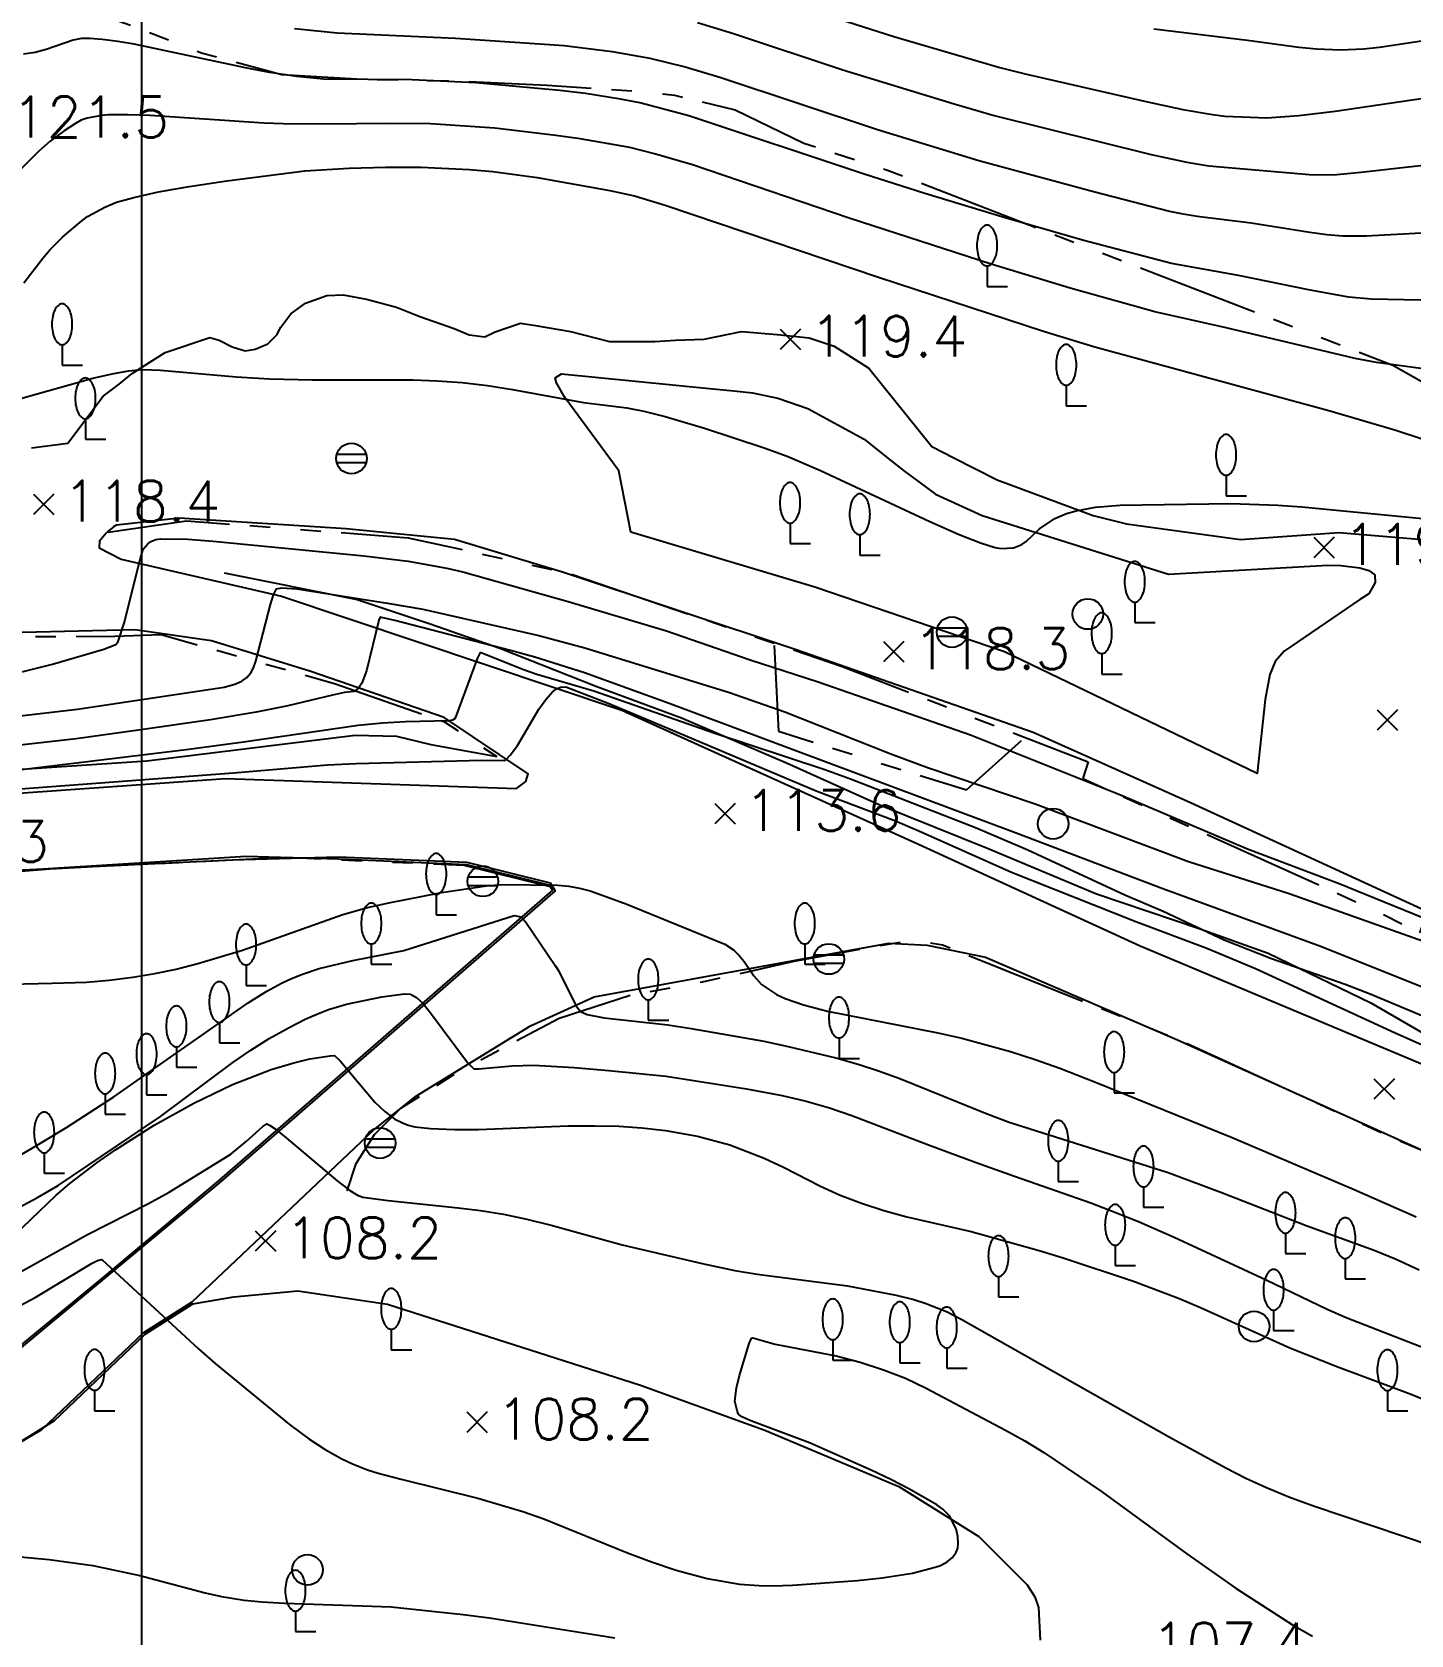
# Model space of a CAD drawing. Extents: x 199116 to 199565, y 548943 to 549516.
# Drawn here: x 199394.6 to 199462.2, y 549302.6 to 549381.2 of the extents above; entities that cross this region are included whole.
import ezdxf

# ---------------------------------------------------------------- set-up
doc = ezdxf.new("R2010")
doc.units = 0
doc.header["$MEASUREMENT"] = 0
doc.linetypes.add('ANYANG1', pattern=[11.5, 6, -1, 1, -1.5, 1, -1])
for name, color, linetype in [('A0013118', 1, 'CONTINUOUS'), ('B0024122', 7, 'CONTINUOUS'), ('B0024126', 7, 'ANYANG1'), ('C0226232', 7, 'CONTINUOUS'), ('D0015222', 3, 'CONTINUOUS'), ('D0036351', 3, 'CONTINUOUS'), ('F0017111', 30, 'CONTINUOUS'), ('F0017114', 7, 'CONTINUOUS'), ('F0027132', 7, 'CONTINUOUS'), ('F0027217', 7, 'CONTINUOUS'), ('F0047224', 7, 'CONTINUOUS'), ('H0037335', 7, 'CONTINUOUS')]:
    doc.layers.add(name, color=color, linetype=linetype)
doc.styles.add('HIST', font='romans.shx', dxfattribs={"bigfont": 'ngsw.shx'})

# ---------------------------------------------------------------- blocks, each defined once
blk = doc.blocks.new('F0027217')
at = {"layer": 'F0027217'}
for points in [[(0.5, 0.5), (-0.5, -0.5)], [(-0.5, 0.5), (0.5, -0.5)]]:
    blk.add_lwpolyline(points, dxfattribs=at)
blk = doc.blocks.new('C0226232')
at = {"layer": 'C0226232'}
for points in [[(-0.72, 0.211), (0.72, 0.211)], [(-0.722, -0.202), (0.722, -0.202)]]:
    blk.add_lwpolyline(points, dxfattribs=at)
blk.add_circle((0, 0), 0.75, dxfattribs=at)
blk = doc.blocks.new('D0015222')
at = {"layer": 'D0015222'}
blk.add_circle((0, 0), 0.75, dxfattribs=at)
blk = doc.blocks.new('D0036351')
at = {"layer": 'D0036351'}
blk.add_lwpolyline([(0, 3, 0.175), (-0.169, 2.939, 0.104), (-0.354, 2.707, 0.065), (-0.459, 2.404, 0.051), (-0.5, 2, 0.051), (-0.459, 1.596, 0.065), (-0.354, 1.293, 0.104), (-0.169, 1.061, 0.175), (0, 1, 0.175), (0.169, 1.061, 0.104), (0.354, 1.293, 0.065), (0.459, 1.596, 0.051), (0.5, 2, 0.051), (0.459, 2.404, 0.065), (0.354, 2.707, 0.104), (0.169, 2.939, 0.175)], format="xyb", close=True, dxfattribs=at)
for points in [[(0, 1), (0, 0)], [(0, 0), (1, 0)]]:
    blk.add_lwpolyline(points, dxfattribs=at)

msp = doc.modelspace()

# ---------------------------------------------------------------- linework, layer by layer
at = {"layer": 'A0013118', "flags": 128}
for points in [[(199394.602, 549360.817), (199396.384, 549361.043), (199398.13, 549363.348), (199398.899, 549363.933), (199399.546, 549364.465), (199400.412, 549365.007), (199401.164, 549365.495), (199403.359, 549366.227), (199403.809, 549366.101), (199404.442, 549365.765), (199405.091, 549365.57), (199405.57, 549365.657), (199406.197, 549365.911), (199406.642, 549366.355), (199406.841, 549366.733), (199407.324, 549367.381), (199408.036, 549367.9), (199409.088, 549368.278), (199409.883, 549368.318), (199411.026, 549368.1), (199412.5, 549367.718), (199413.649, 549367.26), (199415.324, 549366.657), (199416.069, 549366.359), (199416.835, 549366.264), (199417.348, 549366.503), (199418.578, 549366.934), (199419.322, 549366.809), (199421.037, 549366.515), (199422.941, 549366.033), (199425.176, 549366.02), (199426.186, 549366.101), (199427.585, 549366.135), (199429.423, 549366.522), (199431.175, 549366.372), (199432.732, 549366.205), (199433.97, 549365.791), (199435.656, 549364.714), (199438.745, 549360.878), (199439.834, 549360.327), (199441.958, 549359.251), (199446.657, 549357.507), (199448.3, 549357.084), (199453.89, 549356.326), (199458.701, 549356.665), (199470.49, 549355.683)], [(199388.44, 549343.49), (199404.12, 549344.61), (199418.38, 549344.12), (199418.85, 549344.46), (199418.96, 549344.84), (199414.84, 549347.6), (199408.31, 549349.86), (199403.44, 549351.35), (199399.67, 549351.89), (199374.15, 549351.29)], [(199389.04, 549339.89), (199404.429, 549340.622), (199409.66, 549340.77), (199415.95, 549340.5), (199420.04, 549339.49), (199420.29, 549339.11), (199403.87, 549324.84), (199393.81, 549316.48)], [(199379.01, 549302.25), (199385.35, 549306.47), (199390.14, 549309.78), (199395.117, 549312.692), (199400.12, 549317.45), (199402.48, 549318.96), (199411.39, 549327.39), (199413.48, 549329.05), (199419.08, 549332.49), (199422.19, 549333.91), (199436.65, 549336.54), (199438.53, 549336.44), (199441.39, 549335.85), (199450.8, 549331.8), (199463.09, 549326.26), (199468.02, 549324.24), (199484.53, 549313.46), (199494.62, 549306.94), (199494.22, 549306.18), (199498.4, 549303.34), (199498.79, 549303.86), (199502.67, 549300.23)]]:
    msp.add_lwpolyline(points, dxfattribs=at)
msp.add_lwpolyline([(199450.349, 549354.628), (199458.166, 549355.068), (199458.806, 549355.055), (199459.743, 549354.933), (199460.173, 549354.799), (199460.475, 549354.588), (199460.494, 549354.211), (199460.171, 549353.666), (199459.739, 549353.386), (199456.021, 549350.855), (199455.577, 549350.338), (199455.315, 549349.706), (199455.089, 549348.476), (199454.708, 549344.848), (199442.316, 549350.815), (199433.011, 549353.988), (199424.001, 549356.682), (199423.4, 549359.682), (199420.765, 549363.284), (199420.347, 549363.996), (199420.29, 549364.246), (199420.6, 549364.435), (199427.856, 549363.721), (199429.043, 549363.611), (199429.959, 549363.516), (199431.194, 549363.247), (199432.675, 549362.747), (199435.436, 549361.238), (199436.436, 549360.436), (199437.37, 549359.71), (199438.933, 549358.541), (199441.215, 549357.493)], close=True, dxfattribs=at)
msp.add_lwpolyline([(199469.67, 549335.04), (199451.44, 549343.42), (199443.72, 549346.87), (199432.1, 549350.92), (199420.64, 549354.72), (199415.35, 549356.33), (199410.03, 549356.84), (199401.85, 549357.37), (199398.77, 549357.03, 0.06), (199398.27, 549356.64), (199397.95, 549356.24), (199397.93, 549355.92), (199399.01, 549355.36), (199406.86, 549353.54), (199423.56, 549347.96), (199438.1, 549341.39), (199448.97, 549336.4), (199469.09, 549327.97)], format="xyb", dxfattribs=at)
at = {"layer": 'B0024122', "flags": 128}
for points in [[(199389.14, 549339.8), (199405.12, 549340.8), (199409.66, 549340.67), (199415.94, 549340.4), (199419.98, 549339.4), (199420.16, 549339.13), (199403.81, 549324.92), (199397.99, 549320.06), (199393.75, 549316.56)], [(199379.07, 549302.17), (199385.41, 549306.39), (199390.19, 549309.7), (199395.74, 549313.14), (199400.18, 549317.37), (199402.52, 549318.86), (199404.53, 549319.21), (199407.67, 549319.49), (199412.06, 549318.85), (199417.42, 549317.12), (199424.46, 549314.87), (199430.57, 549312.67), (199437.13, 549309.91), (199441.05, 549307.45), (199443.42, 549305.08), (199443.8, 549304.5), (199443.98, 549303.98), (199444.07, 549302.38)]]:
    msp.add_lwpolyline(points, dxfattribs=at)
at = {"layer": 'B0024126', "flags": 128}
for points in [[(199398.28, 549394.2), (199397.52, 549392.52), (199396.62, 549389.63), (199395.8, 549386.37), (199394.75, 549383.78), (199394.19, 549382.95), (199397.37, 549382.26), (199399.82, 549381.41), (199402.94, 549380.18), (199406.88, 549379.12), (199410.79, 549378.89), (199415.47, 549378.8), (199419.89, 549378.59), (199424.73, 549378.26), (199426.13, 549378.1), (199429.11, 549377.38), (199432.47, 549375.75), (199436.57, 549374.43), (199461.35, 549364.87), (199471.9, 549358.93), (199500.2, 549349.73), (199521.52, 549342.53), (199525.3, 549347.12), (199531.85, 549341.16), (199535.46, 549344.07), (199537.99, 549342.42), (199541.49, 549341.54), (199544.7, 549341.11), (199547.24, 549340.41), (199551.17, 549338.9), (199554.96, 549337.4), (199558.131, 549336.96)], [(199398.36, 549356.68), (199402.2, 549357.24), (199413.08, 549356.41), (199420.99, 549354.66), (199434.35, 549350.1), (199446.42, 549345.42), (199446.15, 549344.61), (199460.54, 549338.12), (199462.67, 549337.03), (199463.02, 549337.92), (199468.3, 549335.64), (199470.64, 549334.2), (199472.17, 549332.98), (199485.86, 549319.17), (199486.47, 549318.52), (199486.4, 549318.01)], [(199291.1, 549321.99), (199291.78, 549323.39), (199292.89, 549325.45), (199296.17, 549329.14), (199301.45, 549333.97), (199306.94, 549338.2), (199308.95, 549339.66), (199314.54, 549342.7), (199318.371, 549344.037), (199322.65, 549345.68), (199331.87, 549348.14), (199347.75, 549349.13), (199366.76, 549350.65), (199374, 549351.08), (199385.57, 549351.55), (199398.7, 549351.58), (199400.97, 549351.66), (199409.46, 549349.27), (199414.83, 549347.4), (199417.43, 549345.68)], [(199431.025, 549351.135), (199431.226, 549346.927), (199440.443, 549344.05), (199443.263, 549346.573)], [(199420.18, 549339.27), (199415.82, 549340.34), (199407.09, 549340.73), (199395.5, 549340.17), (199389.02, 549339.65)], [(199410.08, 549324.4), (199410.53, 549325.73), (199411.42, 549327.16), (199412.72, 549328.45), (199415.26, 549330.06), (199418.01, 549331.57), (199420.48, 549332.86), (199423.98, 549333.99), (199427.51, 549334.64), (199432, 549335.65), (199435.12, 549336.23), (199437.75, 549336.68), (199439.28, 549336.46), (199450.97, 549331.76), (199461.37, 549326.99), (199468.07, 549324.13), (199486.4, 549312.01), (199494.59, 549306.81), (199494.46, 549306.78), (199493.9, 549306.1), (199498.39, 549303.15), (199499.02, 549303.8), (199504.48, 549297.38), (199509.41, 549289.43)]]:
    msp.add_lwpolyline(points, dxfattribs=at)
at = {"layer": 'F0017111', "flags": 128}
for points, elevation in [([(199427.26, 549381.66), (199429.03, 549381.13), (199434.38, 549379.35), (199439.84, 549377.68), (199441.8, 549377.11), (199449.5, 549375.2), (199451.26, 549374.81), (199452.33, 549374.64), (199457.27, 549374.22), (199457.9, 549374.2), (199458.6, 549374.22), (199459.79, 549374.32), (199465.19, 549374.94)], 124), ([(199465.98, 549367.99), (199460.29, 549368.1), (199459.19, 549368.2), (199457.3, 549368.54), (199453.79, 549369.27), (199450.51, 549369.85), (199446.14, 549370.99), (199442.35, 549372.09), (199438.41, 549373.28), (199435.39, 549374.25), (199426.84, 549377.09), (199424.44, 549377.72), (199423.49, 549377.91), (199421.77, 549378.18), (199420.52, 549378.33), (199416.39, 549378.71), (199413.27, 549378.85), (199408.93, 549378.88), (199407.62, 549379.01), (199406.28, 549379.21), (199405.1, 549379.44), (199399.65, 549380.6), (199398.84, 549380.74), (199398.07, 549380.83), (199397.46, 549380.88), (199397.06, 549380.88), (199396.65, 549380.79), (199395.33, 549380.34), (199394.78, 549380.2), (199394.22, 549380.11)], 122), ([(199407.5, 549381.37), (199409.6, 549381.16), (199415.39, 549380.9), (199420.73, 549380.53), (199423.08, 549380.25), (199424.92, 549379.91), (199426.65, 549379.49), (199428.36, 549378.98), (199436.09, 549376.42), (199441.06, 549374.9), (199446.75, 549373.36), (199450.41, 549372.42), (199450.98, 549372.3), (199451.76, 549372.17), (199454.4, 549371.84), (199457.29, 549371.38), (199458.11, 549371.27), (199458.9, 549371.21), (199460.05, 549371.21), (199466.97, 549371.58)], 123), ([(199449.63, 549381.36), (199454.23, 549380.79), (199456.74, 549380.45), (199457.61, 549380.37), (199458.79, 549380.32), (199459.92, 549380.37), (199460.7, 549380.45), (199463.3, 549380.85), (199464.35, 549380.99), (199466.69, 549381.2)], 126), ([(199465.15, 549364.37), (199460.55, 549365), (199459.5, 549365.2), (199453.18, 549366.7), (199449.68, 549367.48), (199445.54, 549368.64), (199441.66, 549369.82), (199434.69, 549372.07), (199427.02, 549374.68), (199425.15, 549375.23), (199423.95, 549375.53), (199421.51, 549375.96), (199420.31, 549376.13), (199417.33, 549376.49), (199414.17, 549376.69), (199412.18, 549376.72), (199408.91, 549376.68), (199406.94, 549376.69), (199406.02, 549376.73), (199400.41, 549377.11), (199399.34, 549377.13), (199398.38, 549377.13), (199398.06, 549377.1), (199397.34, 549376.97), (199397.05, 549376.87), (199396.77, 549376.72), (199396.21, 549376.35), (199395.53, 549375.85), (199394.96, 549375.36), (199393.61, 549374)], 121), ([(199393.73, 549363.13), (199397.61, 549364.23), (199398.56, 549364.45), (199399.37, 549364.59), (199400.05, 549364.65), (199400.94, 549364.63), (199404.64, 549364.29), (199406.27, 549364.2), (199408.38, 549364.15), (199413.32, 549364.15), (199414.5, 549364.1), (199415.72, 549364.01), (199416.96, 549363.87), (199418.19, 549363.67), (199421.67, 549363.04), (199423.8, 549362.77), (199424.63, 549362.61), (199425.67, 549362.35), (199427.61, 549361.78), (199430.53, 549360.81), (199431.66, 549360.4), (199433.3, 549359.7), (199438.66, 549357.2), (199440.09, 549356.56), (199441.14, 549356.16), (199441.85, 549355.93), (199442.13, 549355.88), (199442.76, 549355.92), (199443.16, 549356.07), (199443.38, 549356.22), (199444.03, 549356.84), (199444.78, 549357.36), (199445.35, 549357.6), (199445.82, 549357.73), (199446.77, 549357.9), (199447.98, 549358.01), (199453.41, 549358.08), (199455.72, 549358.01), (199456.89, 549357.92), (199463.49, 549357.28)], 119), ([(199392.2, 549349.36), (199395.63, 549350.21), (199398.16, 549350.94), (199398.75, 549351.18), (199398.85, 549351.33), (199399.15, 549352.22), (199399.95, 549355.41), (199400.09, 549355.85), (199400.31, 549356.11), (199400.46, 549356.23), (199400.71, 549356.33), (199400.93, 549356.36), (199402.28, 549356.34), (199403.52, 549356.24), (199410.9, 549355.53), (199413.07, 549355.26), (199414.97, 549354.92), (199415.76, 549354.74), (199420.92, 549353.29), (199425.75, 549351.85), (199429.85, 549350.42), (199433.18, 549349.35), (199440.64, 549346.75), (199448, 549343.8), (199454.23, 549341.16), (199458.73, 549339.46), (199464.1, 549337.28)], 118), ([(199393.78, 549347.64), (199396.86, 549348), (199404.05, 549349.09), (199404.58, 549349.23), (199404.92, 549349.38), (199405.17, 549349.56), (199405.36, 549349.79), (199405.49, 549350.03), (199405.61, 549350.36), (199406.33, 549353.14), (199406.48, 549353.61), (199406.62, 549353.91), (199406.89, 549353.96), (199407.61, 549353.9), (199412.07, 549353.21), (199413.79, 549352.9), (199419.48, 549351.61), (199421.73, 549351.02), (199428.83, 549348.82), (199431.54, 549347.87), (199436.74, 549345.82), (199438.58, 549345.13), (199443.82, 549343.37), (199451.34, 549340.54), (199456.27, 549338.97), (199465.9, 549335.56)], 117), ([(199462.88, 549334.35), (199457.86, 549336.35), (199450.07, 549339.2), (199442.89, 549341.93), (199425.88, 549348.28), (199421.72, 549349.78), (199419.29, 549350.55), (199418.1, 549350.88), (199412.42, 549352.36), (199411.7, 549352.52), (199411.64, 549352.37), (199411.03, 549349.88), (199410.81, 549349.28), (199410.64, 549349.03), (199410.5, 549348.92), (199410.41, 549348.88), (199409.96, 549348.83), (199409.37, 549348.7), (199407.18, 549348.17), (199405.63, 549347.86), (199403.39, 549347.49), (199399.97, 549346.99), (199396.8, 549346.56), (199392.73, 549346.09)], 116), ([(199391.01, 549343.87), (199404.51, 549344.89), (199409.12, 549345.28), (199410.52, 549345.34), (199416.68, 549345.51), (199417.78, 549345.49), (199417.88, 549345.54), (199418.08, 549345.75), (199418.43, 549346.22), (199419.48, 549348.01), (199419.82, 549348.48), (199420.15, 549348.86), (199420.35, 549349.01), (199420.54, 549349.09), (199420.8, 549349.1), (199422.88, 549348.3), (199425.18, 549347.34), (199433.08, 549344), (199436.97, 549342.53), (199438.12, 549342.05), (199442.65, 549340.01), (199448.76, 549337.6), (199452.23, 549336.3), (199454.62, 549335.29), (199461.47, 549332.15), (199469.96, 549328.37)], 114), ([(199390.14, 549334.45), (199395.62, 549334.57), (199397.31, 549334.63), (199398.42, 549334.73), (199399.57, 549334.87), (199400.66, 549335.05), (199401.7, 549335.27), (199402.77, 549335.54), (199404.96, 549336.2), (199409.88, 549337.94), (199411.08, 549338.28), (199412.12, 549338.52), (199414.71, 549339.02), (199416.92, 549339.34), (199417.68, 549339.41), (199420.41, 549339.38), (199420.95, 549339.33), (199421.48, 549339.24), (199422, 549339.1), (199422.77, 549338.83), (199423.79, 549338.45), (199428.6, 549336.49), (199429.02, 549336.21), (199429.3, 549335.94), (199429.55, 549335.64), (199430.02, 549334.93), (199430.4, 549334.51), (199431.13, 549334.02), (199431.56, 549333.83), (199432.46, 549333.52), (199433.64, 549333.2), (199439.05, 549332.15), (199440.23, 549331.88), (199442.61, 549331.22), (199443.81, 549330.83), (199445.02, 549330.41), (199446.78, 549329.73), (199453.47, 549327.01), (199459.45, 549324.46), (199462.49, 549323.13)], 113), ([(199394.06, 549326.15), (199394.97, 549326.68), (199396.32, 549327.5), (199398.64, 549329), (199405.23, 549333.61), (199406.15, 549334.18), (199406.86, 549334.57), (199407.36, 549334.81), (199407.89, 549335.02), (199408.71, 549335.29), (199410.37, 549335.69), (199412.87, 549336.18), (199418.28, 549337.9), (199418.62, 549337.83), (199418.85, 549337.56), (199420.28, 549335.45), (199420.46, 549335.16), (199421.3, 549333.48), (199421.52, 549333.19), (199421.85, 549333.04), (199422.68, 549332.88), (199425.8, 549332.53), (199426.95, 549332.36), (199430.52, 549331.73), (199431.71, 549331.47), (199434.04, 549330.91), (199435.14, 549330.6), (199436.18, 549330.27), (199437.18, 549329.91), (199441.46, 549328.17), (199442.55, 549327.77), (199450.34, 549325.29), (199453, 549324.3), (199457.1, 549322.7), (199460.44, 549321.49), (199461.51, 549321.05), (199462.65, 549320.52)], 112), ([(199393.57, 549323.36), (199394.91, 549324.07), (199395.92, 549324.66), (199400.94, 549328.04), (199404.48, 549330.68), (199405.37, 549331.3), (199406.26, 549331.86), (199407.24, 549332.41), (199408.03, 549332.82), (199408.6, 549333.06), (199409.17, 549333.28), (199410.06, 549333.55), (199411.79, 549333.9), (199412.9, 549334.06), (199413.19, 549334.03), (199413.49, 549333.87), (199413.8, 549333.59), (199414.13, 549333.19), (199415.99, 549330.69), (199416.3, 549330.38), (199416.54, 549330.37), (199418.17, 549330.53), (199419.24, 549330.55), (199421.22, 549330.44), (199422.91, 549330.3), (199425.72, 549330.02), (199429.67, 549329.4), (199431.42, 549329.07), (199432.59, 549328.79), (199433.73, 549328.47), (199434.83, 549328.09), (199438.59, 549326.65), (199440.93, 549325.79), (199442.8, 549325.11), (199446.55, 549323.81), (199447.73, 549323.36), (199448.88, 549322.89), (199450.63, 549322.12), (199455.15, 549320.03), (199458.13, 549318.6), (199459.07, 549318.19), (199464.23, 549316.18)], 111), ([(199393.51, 549320.11), (199397.36, 549322.26), (199400.34, 549323.78), (199401.36, 549324.34), (199404.38, 549326.2), (199405.13, 549326.81), (199405.95, 549327.55), (199406.15, 549327.68), (199406.28, 549327.62), (199406.55, 549327.43), (199407.09, 549326.99), (199409.59, 549324.89), (199410.22, 549324.42), (199410.59, 549324.19), (199410.85, 549324.09), (199412.09, 549323.92), (199415.52, 549323.57), (199416.63, 549323.44), (199417.75, 549323.25), (199418.9, 549323.01), (199420.08, 549322.72), (199423.57, 549321.75), (199427.49, 549320.83), (199429.1, 549320.49), (199430.19, 549320.31), (199434.62, 549319.74), (199437.01, 549319.28), (199437.87, 549319.07), (199438.42, 549318.9), (199439.47, 549318.48), (199440.22, 549318.09), (199450.36, 549312.35), (199453.17, 549310.82), (199454.14, 549310.32), (199455.16, 549309.86), (199456.26, 549309.4), (199457.46, 549308.96), (199463.28, 549307)], 109), ([(199393.81, 549318.65), (199394.79, 549319.17), (199397.59, 549320.86), (199397.84, 549320.99), (199398.05, 549321.04), (199402.79, 549316.65), (199403.62, 549315.93), (199407.25, 549312.95), (199408.2, 549312.24), (199409, 549311.72), (199409.82, 549311.26), (199410.34, 549311.01), (199411.09, 549310.72), (199411.61, 549310.56), (199412.73, 549310.26), (199416.49, 549309.33), (199418.7, 549308.68), (199419.72, 549308.32), (199423.83, 549306.65), (199425.01, 549306.21), (199426.21, 549305.81), (199427.73, 549305.39), (199429.32, 549305.12), (199430.29, 549305.05), (199430.94, 549305.03), (199431.92, 549305.07), (199435.1, 549305.3), (199436.32, 549305.43), (199437.81, 549305.65), (199438.91, 549305.95), (199439.17, 549306.04), (199439.51, 549306.21), (199439.76, 549306.43), (199439.95, 549306.68), (199440.02, 549306.88), (199440.05, 549307.1), (199440.03, 549307.46), (199439.94, 549307.83), (199439.61, 549308.46), (199439.29, 549308.8), (199438.99, 549309.01), (199437.66, 549309.77), (199436.74, 549310.25), (199435.78, 549310.71), (199432.76, 549312.04), (199429.88, 549313.12), (199429.41, 549313.33), (199429.28, 549313.45), (199429.22, 549313.56), (199429.1, 549314.09), (199429.17, 549314.74), (199429.32, 549315.35), (199429.8, 549316.92), (199429.91, 549317.18), (199429.97, 549317.2), (199431.07, 549316.89), (199434.06, 549316.31), (199435.24, 549316), (199436.38, 549315.63), (199437.46, 549315.21), (199438.48, 549314.72), (199442.36, 549312.67), (199443.31, 549312.14), (199444.24, 549311.57), (199447.07, 549309.66), (199451.26, 549306.6), (199453.67, 549304.91), (199456.43, 549303.13), (199457.41, 549302.57)], 108), ([(199393.88, 549306.48), (199395.48, 549306.33), (199397.61, 549306.03), (199399.92, 549305.54), (199403.12, 549304.69), (199403.92, 549304.51), (199405.03, 549304.33), (199405.9, 549304.25), (199407.02, 549304.19), (199412.25, 549304.01), (199415.78, 549303.64), (199417.06, 549303.47), (199423.21, 549302.49)], 107)]:
    msp.add_lwpolyline(points, dxfattribs=dict(at, elevation=elevation))
at = {"layer": 'F0017114', "flags": 128}
for points, elevation in [([(199429.2, 549383.44), (199436.89, 549380.97), (199442.08, 549379.45), (199443.32, 549379.14), (199449.17, 549377.81), (199451.05, 549377.4), (199452.51, 549377.15), (199453.12, 549377.08), (199455.17, 549376.99), (199456.75, 549377.11), (199458.52, 549377.31), (199467.08, 549378.58)], 125), ([(199394.24, 549368.9), (199395.16, 549370.12), (199395.53, 549370.54), (199396.14, 549371.15), (199397.07, 549371.95), (199397.36, 549372.16), (199398.2, 549372.62), (199398.77, 549372.85), (199399.63, 549373.09), (199400.83, 549373.36), (199402.34, 549373.63), (199404.19, 549373.9), (199408.01, 549374.39), (199410.19, 549374.53), (199411.96, 549374.57), (199413.72, 549374.57), (199416.09, 549374.46), (199417.22, 549374.36), (199419.4, 549374.06), (199422.97, 549373.43), (199424.17, 549373.16), (199425.68, 549372.71), (199436.13, 549369.18), (199444.28, 549366.51), (199446.75, 549365.76), (199458.21, 549362.64), (199461.5, 549361.68), (199480.01, 549355.58)], 120), ([(199392.9, 549344.91), (199402.33, 549346.05), (199405, 549346.4), (199410.62, 549347.22), (199411.81, 549347.34), (199412.94, 549347.4), (199415.05, 549347.45), (199415.27, 549347.49), (199415.39, 549347.57), (199416.49, 549350.52), (199416.63, 549350.79), (199416.68, 549350.77), (199418.78, 549349.94), (199419.39, 549349.72), (199422.18, 549348.9), (199428.11, 549346.83), (199433.51, 549345.05), (199434.76, 549344.59), (199440.89, 549342.21), (199443.45, 549341.11), (199448.22, 549338.9), (199450.09, 549338.1), (199453.08, 549336.7), (199455.41, 549335.79), (199459.01, 549334.52), (199460.24, 549334.05), (199468.91, 549330.43)], 115), ([(199393.35, 549321.81), (199395.82, 549324.18), (199396.48, 549324.76), (199397.81, 549325.77), (199398.72, 549326.41), (199400.63, 549327.62), (199402.56, 549328.69), (199404.47, 549329.61), (199406.36, 549330.34), (199407.47, 549330.67), (199408.26, 549330.86), (199409.25, 549331.02), (199409.46, 549331.03), (199409.74, 549330.77), (199411.44, 549328.75), (199411.94, 549328.29), (199412.43, 549327.91), (199412.76, 549327.74), (199413.08, 549327.61), (199413.4, 549327.53), (199414.17, 549327.46), (199415.34, 549327.4), (199416.52, 549327.41), (199420.91, 549327.58), (199422.22, 549327.59), (199423.4, 549327.56), (199424.53, 549327.48), (199425.7, 549327.35), (199427.26, 549327.08), (199428.85, 549326.65), (199430.53, 549326), (199431.48, 549325.56), (199433.29, 549324.63), (199434.26, 549324.19), (199435.3, 549323.79), (199436.4, 549323.44), (199437.52, 549323.13), (199440.68, 549322.4), (199444.01, 549321.47), (199445.19, 549321.12), (199448.64, 549319.97), (199450.85, 549319.13), (199451.92, 549318.68), (199456.3, 549316.7), (199458.66, 549315.77), (199462.21, 549314.45), (199463.36, 549313.98)], 110)]:
    msp.add_lwpolyline(points, dxfattribs=dict(at, elevation=elevation))
at = {"layer": 'F0047224', "flags": 128}
for points in [[(199404.06, 549354.69), (199410.57, 549353.38), (199414.15, 549352.19), (199417.57, 549351), (199422.32, 549349.11), (199426.47, 549347.58), (199431.63, 549345.37), (199436.23, 549343.3), (199441.51, 549341.18), (199446.82, 549338.96), (199451.86, 549337.26), (199455.24, 549336.05), (199460.28, 549333.61), (199464.16, 549331.35), (199469.08, 549328.64), (199472.69, 549327.03), (199476.67, 549325.16), (199479.99, 549322.59), (199484.93, 549317.86)], [(199373.98, 549343.78), (199386.26, 549344.55), (199400.26, 549345.47), (199410.48, 549346.74), (199412.5, 549346.68), (199414.18, 549346.28), (199417.43, 549345.68)]]:
    msp.add_lwpolyline(points, dxfattribs=at)
at = {"layer": 'H0037335', "flags": 128}
msp.add_lwpolyline([(199400, 549498.584), (199400, 548943.644)], dxfattribs=at)

# ---------------------------------------------------------------- block references
at = {"layer": 'C0226232'}
for p in [(199410.295, 549360.291), (199439.741, 549351.782), (199416.74, 549339.57), (199433.7, 549335.76), (199411.697, 549326.74)]:
    msp.add_blockref('C0226232', p, dxfattribs=at)
at = {"layer": 'D0015222'}
for p in [(199446.4, 549352.67), (199444.7, 549342.39), (199454.55, 549317.75), (199408.14, 549305.82)]:
    msp.add_blockref('D0015222', p, dxfattribs=at)
at = {"layer": 'D0036351'}
for p in [(199441.46, 549368.73), (199396.11, 549364.87), (199445.34, 549362.88), (199397.25, 549361.24), (199453.18, 549358.47), (199431.8, 549356.12), (199435.22, 549355.56), (199448.7, 549352.25), (199447.08, 549349.73), (199414.45, 549337.93), (199411.27, 549335.5), (199432.52, 549335.5), (199405.13, 549334.47), (199424.85, 549332.76), (199403.82, 549331.65), (199434.2, 549330.89), (199401.71, 549330.46), (199400.25, 549329.1), (199447.69, 549329.2), (199398.22, 549328.15), (199395.23, 549325.26), (199444.95, 549324.85), (199449.13, 549323.59), (199456.09, 549321.32), (199447.74, 549320.73), (199459.02, 549320.08), (199442.02, 549319.2), (199455.51, 549317.55), (199412.25, 549316.61), (199433.89, 549316.1), (199437.18, 549315.96), (199439.48, 549315.7), (199397.7, 549313.62), (199461.09, 549313.61), (199407.55, 549302.8)]:
    msp.add_blockref('D0036351', p, dxfattribs=at)
at = {"layer": 'F0027217'}
for p in [(199431.82, 549366.14, 119.39), (199395.2, 549358.05, 118.4), (199457.98, 549355.93, 119.2), (199436.88, 549350.82, 118.29), (199461.08, 549347.48, 118.99), (199428.61, 549342.89, 113.59), (199460.93, 549329.39, 113.09), (199406.08, 549321.94, 108.19), (199416.45, 549313.06, 108.19)]:
    msp.add_blockref('F0027217', p, dxfattribs=at)

# ---------------------------------------------------------------- texts
at = {"layer": 'F0027132', "style": 'HIST'}
for s, p in [('121.5', (199393.64, 549376.03)), ('119.4', (199432.77, 549365.29)), ('118.4', (199396.15, 549357.2)), ('119.2', (199458.93, 549355.08)), ('118.3', (199437.83, 549349.97)), ('113.6', (199429.56, 549342.04)), ('113.3', (199387.75, 549340.52)), ('108.2', (199407.03, 549321.09)), ('108.2', (199417.4, 549312.21)), ('107.4', (199449.52, 549301.23))]:
    msp.add_text(s, height=2, dxfattribs=at).set_placement(p)

doc.saveas('drawing.dxf')
